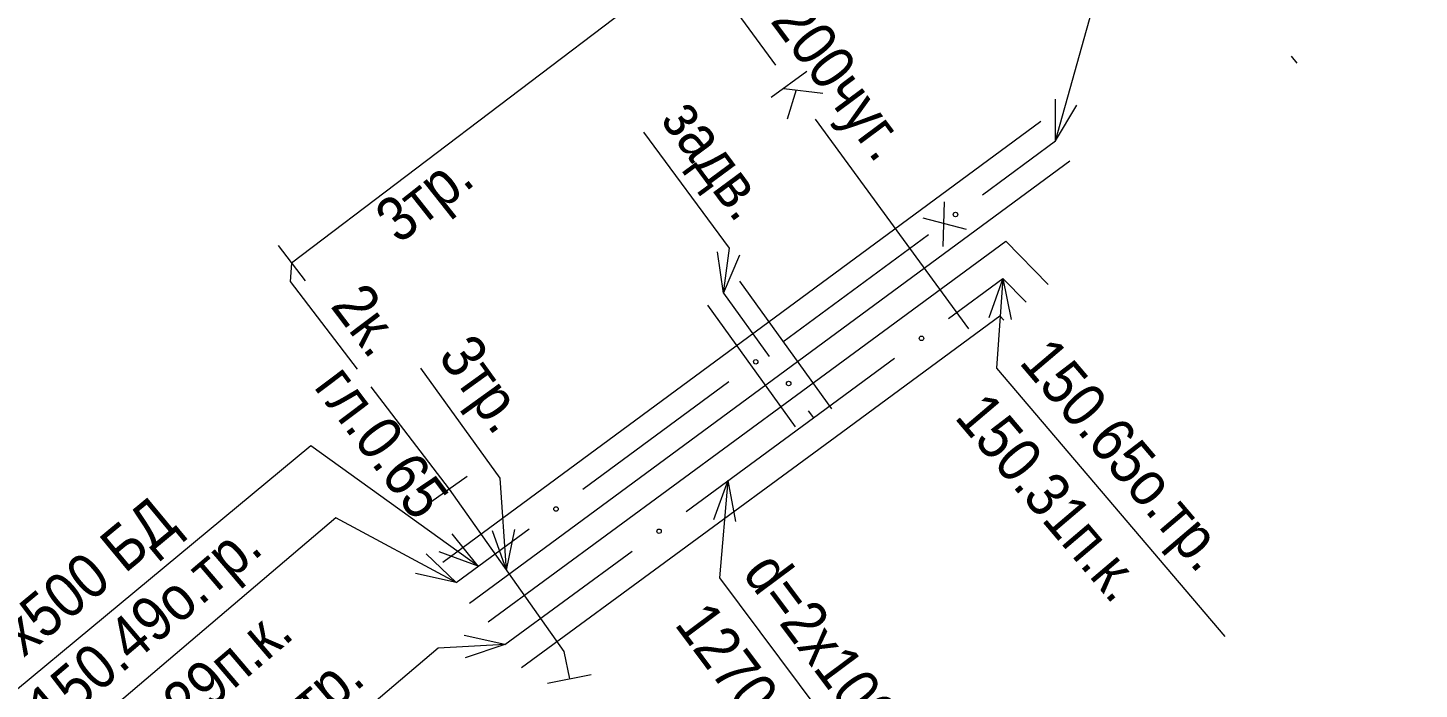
# Model space of a CAD drawing. Header units: metres. Extents: x 369 to 856, y 14070 to 14447.
# Drawn here: x 776.47 to 807.64, y 14354.36 to 14369.19 of the extents above; entities that cross this region are included whole.
import ezdxf
from ezdxf.enums import TextEntityAlignment as Align

# ---------------------------------------------------------------- set-up
doc = ezdxf.new("R2010")
doc.units = ezdxf.units.M
doc.header["$MEASUREMENT"] = 0
for name, color, linetype, lineweight in [('Газопровод', 7, 'Continuous', 25), ('Кабель электрический', 7, 'Continuous', 25), ('Канализация самотёчная', 7, 'Continuous', 25), ('Теплосеть', 7, 'Continuous', 25)]:
    doc.layers.add(name, color=color, linetype=linetype, lineweight=lineweight)
doc.styles.add('Style-RUSSIAN_1251', font='RUSSIAN_1251.shx')
doc.styles.add('Style-RUSSIAN_1251 I 0.00000', font='RUSSIAN_1251.shx')
doc.linetypes.add('BD_3', pattern='A,-2.5,[85,dgnlstyle-500_multi_und.shx,S=0.006214,R=0,X=0,Y=0],-0.5', length=3)

# ---------------------------------------------------------------- blocks, each defined once
blk = doc.blocks.new('msdElementTypeLineString_361')
at = {"layer": 'Кабель электрический', "color": 252, "linetype": 'Continuous', "lineweight": 9}
for p, q in [((11.441, 9.68), (12.045, 8.884)), ((1.198, 1.898), (1.802, 1.102))]:
    blk.add_line(p, q, dxfattribs=at)
blk = doc.blocks.new('msdElementTypeMultiLine_59')
at = {"layer": 'Кабель электрический', "color": 252, "linetype": 'Continuous', "lineweight": 9, "flags": 128}
blk.add_lwpolyline([(11.743, 9.282), (1.5, 1.5)], dxfattribs=at)
at = {"layer": 'Кабель электрический', "color": 252, "linetype": 'Continuous', "lineweight": 9}
blk.add_blockref('msdElementTypeLineString_361', (0, 0), dxfattribs=at)
blk = doc.blocks.new('msdElementTypeLineString_464')
at = {"layer": 'Теплосеть', "color": 252, "linetype": 'Continuous', "lineweight": 9}
for p, q in [((4.11, 3.037), (6.962, 5.134)), ((0.05, 0.051), (2.902, 2.148))]:
    blk.add_line(p, q, dxfattribs=at)
blk.add_circle((3.506, 2.592), 0.05, dxfattribs=at)
blk = doc.blocks.new('msdElementTypeMultiLine_162')
at = {"layer": 'Теплосеть', "color": 252, "linetype": 'Continuous', "lineweight": 9, "flags": 128}
for points in [[(0, 1.023), (6.912, 6.106)], [(0.753, 0), (7.664, 5.083)]]:
    blk.add_lwpolyline(points, dxfattribs=at)
at = {"layer": 'Теплосеть', "color": 252, "linetype": 'Continuous', "lineweight": 9}
blk.add_blockref('msdElementTypeLineString_464', (0.326, 0.461), dxfattribs=at)
blk = doc.blocks.new('msdElementTypeLineString_489')
at = {"layer": 'Кабель электрический', "color": 252, "linetype": 'Continuous', "lineweight": 9}
blk.add_line((1.807, 2.292), (3.559, 0), dxfattribs=at)
at = {"layer": 'Кабель электрический', "color": 252, "linetype": 'Continuous', "lineweight": 9, "flags": 128}
blk.add_lwpolyline([(0.029, 5.064), (0, 4.654), (1.503, 2.689)], dxfattribs=at)
blk = doc.blocks.new('msdElementTypeMultiLine_182')
at = {"layer": 'Кабель электрический', "color": 252, "linetype": 'Continuous', "lineweight": 9}
blk.add_blockref('msdElementTypeLineString_489', (0, 0), dxfattribs=at)
blk = doc.blocks.new('msdElementTypeLineString_553')
at = {"layer": 'Теплосеть', "color": 252, "linetype": 'Continuous', "lineweight": 9}
for p, q in [((11.343, 8.942), (11.307, 7.943)), ((10.861, 8.584), (11.829, 8.33))]:
    blk.add_line(p, q, dxfattribs=at)
blk = doc.blocks.new('msdElementTypeLineString_554')
at = {"layer": 'Теплосеть', "color": 252, "linetype": 'Continuous', "lineweight": 9}
for p, q in [((11.84, 8.748), (13.474, 9.953)), ((7.366, 5.447), (10.633, 7.858)), ((2.891, 2.147), (6.159, 4.557)), ((0.05, 0.051), (1.684, 1.256))]:
    blk.add_line(p, q, dxfattribs=at)
for centre in [(11.237, 8.303), (6.762, 5.002), (2.288, 1.701)]:
    blk.add_circle(centre, 0.05, dxfattribs=at)
blk = doc.blocks.new('msdElementTypeMultiLine_248')
at = {"layer": 'Теплосеть', "color": 252, "linetype": 'Continuous', "lineweight": 9, "flags": 128}
for points in [[(0.107, 0.924), (13.505, 10.807)], [(0.708, 0), (14.158, 9.922)]]:
    blk.add_lwpolyline(points, dxfattribs=at)
at = {"layer": 'Теплосеть', "color": 252, "linetype": 'Continuous', "lineweight": 9}
for name, p in [('msdElementTypeLineString_554', (0.357, 0.411)), ('msdElementTypeLineString_553', (0, 0.054))]:
    blk.add_blockref(name, p, dxfattribs=at)
blk = doc.blocks.new('msdElementTypeLineString_721')
at = {"layer": 'Теплосеть', "color": 252, "linetype": 'Continuous', "lineweight": 9}
for p, q in [((0.051, 2.849), (1.074, 1.429)), ((1.95, 0.211), (2.066, 0.051))]:
    blk.add_line(p, q, dxfattribs=at)
blk.add_circle((1.512, 0.82), 0.05, dxfattribs=at)
blk = doc.blocks.new('msdElementTypeMultiLine_355')
at = {"layer": 'Теплосеть', "color": 252, "linetype": 'Continuous', "lineweight": 9, "flags": 128}
for points in [[(0.719, 3.271), (2.784, 0.405)], [(0, 2.73), (1.966, 0)]]:
    blk.add_lwpolyline(points, dxfattribs=at)
at = {"layer": 'Теплосеть', "color": 252, "linetype": 'Continuous', "lineweight": 9}
blk.add_blockref('msdElementTypeLineString_721', (0.309, 0.152), dxfattribs=at)
blk = doc.blocks.new('msdElementTypeLineString_852')
at = {"layer": 'Кабель электрический', "color": 252, "linetype": 'Continuous', "lineweight": 9}
for p, q in [((1.092, 5.466), (1.908, 6.042)), ((3.704, 1.401), (4.684, 1.599))]:
    blk.add_line(p, q, dxfattribs=at)
blk = doc.blocks.new('msdElementTypeMultiLine_457')
at = {"layer": 'Кабель электрический', "color": 252, "linetype": 'Continuous', "lineweight": 9, "flags": 128}
blk.add_lwpolyline([(1.5, 5.754), (4.07, 2.115), (4.194, 1.5)], dxfattribs=at)
at = {"layer": 'Кабель электрический', "color": 252, "linetype": 'Continuous', "lineweight": 9}
blk.add_blockref('msdElementTypeLineString_852', (0, 0), dxfattribs=at)
blk = doc.blocks.new('msdElementTypeLineString_885')
at = {"layer": 'Газопровод', "color": 252, "linetype": 'Continuous', "lineweight": 9}
blk.add_line((0.627, 0.5), (0.501, 0.655), dxfattribs=at)
blk = doc.blocks.new('msdElementTypeMultiLine_480')
at = {"layer": 'Газопровод', "color": 252, "linetype": 'BD_3', "lineweight": 9, "flags": 128}
blk.add_lwpolyline([(0.627, 0.5), (0.501, 0.655)], dxfattribs=at)
at = {"layer": 'Газопровод', "color": 252, "linetype": 'Continuous', "lineweight": 9}
blk.add_blockref('msdElementTypeLineString_885', (0, 0), dxfattribs=at)
blk = doc.blocks.new('msdElementTypeLineString_887')
at = {"layer": 'Теплосеть', "color": 252, "linetype": 'Continuous', "lineweight": 9}
blk.add_line((0.05, 0.051), (1.868, 1.388), dxfattribs=at)
at = {"layer": 'Теплосеть', "color": 252, "linetype": 'Continuous', "lineweight": 9, "flags": 128}
blk.add_lwpolyline([(3.076, 2.277), (4.295, 3.174), (4.814, 2.642)], dxfattribs=at)
at = {"layer": 'Теплосеть', "color": 252, "linetype": 'Continuous', "lineweight": 9}
blk.add_circle((2.472, 1.833), 0.05, dxfattribs=at)
blk = doc.blocks.new('msdElementTypeMultiLine_482')
at = {"layer": 'Теплосеть', "color": 252, "linetype": 'Continuous', "lineweight": 9, "flags": 128}
for points in [[(0.001, 1.023), (4.691, 4.474), (5.636, 3.505)], [(0.753, 0), (4.553, 2.796), (4.645, 2.702)]]:
    blk.add_lwpolyline(points, dxfattribs=at)
at = {"layer": 'Теплосеть', "color": 252, "linetype": 'Continuous', "lineweight": 9}
blk.add_blockref('msdElementTypeLineString_887', (0.327, 0.461), dxfattribs=at)
blk = doc.blocks.new('msdElementTypeLineString_984')
at = {"layer": 'Канализация самотёчная', "color": 252, "linetype": 'Continuous', "lineweight": 9}
for p, q in [((0.001, 10.602), (3.438, 5.906)), ((4.324, 4.696), (7.761, 0))]:
    blk.add_line(p, q, dxfattribs=at)
blk = doc.blocks.new('msdElementTypeLineString_985')
at = {"layer": 'Канализация самотёчная', "color": 252, "linetype": 'Continuous', "lineweight": 9}
for p, q in [((4.647, 6.272), (3.848, 5.687)), ((4.132, 5.895), (5.002, 5.787)), ((4.408, 5.861), (4.202, 5.203))]:
    blk.add_line(p, q, dxfattribs=at)
blk = doc.blocks.new('msdElementTypeMultiLine_563')
at = {"layer": 'Канализация самотёчная', "color": 252, "linetype": 'Continuous', "lineweight": 9}
for name, p in [('msdElementTypeLineString_984', (0.506, 0.506)), ('msdElementTypeLineString_985', (0, 0))]:
    blk.add_blockref(name, p, dxfattribs=at)
blk = doc.blocks.new('DIMTXT_61')
at = {"layer": 'Теплосеть', "color": 252, "linetype": 'Continuous', "lineweight": 9}
for q in [(-0.315, -0.879), (0.184, -0.916)]:
    blk.add_line((0, 0), q, dxfattribs=at)
at = {"layer": 'Теплосеть', "color": 252, "linetype": 'Continuous', "lineweight": 9, "flags": 128}
blk.add_lwpolyline([(0, 0), (-0.146, -2.007), (4.969, -8.027)], dxfattribs=at)
at = {"layer": 'Теплосеть', "color": 252, "linetype": 'Continuous', "lineweight": 9, "style": 'Style-RUSSIAN_1251', "width": 0.9}
for s, p in [('150.65о.тр.', (1.105, -1.24)), ('150.31п.к.', (-0.343, -2.47))]:
    blk.add_text(s, height=1, rotation=310.351, dxfattribs=at).set_placement(p, align=Align.TOP_LEFT)
blk = doc.blocks.new('DIMTXT_62')
at = {"layer": 'Теплосеть', "color": 252, "linetype": 'Continuous', "lineweight": 9}
for q in [(-0.327, -0.875), (0.171, -0.918)]:
    blk.add_line((0, 0), q, dxfattribs=at)
at = {"layer": 'Теплосеть', "color": 252, "linetype": 'Continuous', "lineweight": 9, "flags": 128}
blk.add_lwpolyline([(0, 0), (-0.189, -2.176), (3.843, -7.583)], dxfattribs=at)
at = {"layer": 'Теплосеть', "color": 252, "linetype": 'Continuous', "lineweight": 9, "style": 'Style-RUSSIAN_1251', "width": 0.9}
for s, p in [('d=2х100', (1.108, -1.49)), ('1270х770', (-0.415, -2.625))]:
    blk.add_text(s, height=1, rotation=306.7062, dxfattribs=at).set_placement(p, align=Align.TOP_LEFT)
blk = doc.blocks.new('DIMTXT_149')
at = {"layer": 'Кабель электрический', "color": 252, "linetype": 'Continuous', "lineweight": 9}
for q in [(-0.312, 0.88), (0.187, 0.915)]:
    blk.add_line((0, 0), q, dxfattribs=at)
at = {"layer": 'Кабель электрический', "color": 252, "linetype": 'Continuous', "lineweight": 9, "flags": 128}
blk.add_lwpolyline([(0, 0), (-0.144, 2.065), (-1.918, 4.527)], dxfattribs=at)
at = {"layer": 'Кабель электрический', "color": 252, "linetype": 'Continuous', "lineweight": 9, "style": 'Style-RUSSIAN_1251', "width": 0.9}
blk.add_text('3тр.', height=1, rotation=305.783, dxfattribs=at).set_placement((-0.741, 5.374), align=Align.TOP_LEFT)
blk = doc.blocks.new('DIMTXT_333')
at = {"layer": 'Теплосеть', "color": 252, "linetype": 'Continuous', "lineweight": 9}
for q in [(-0.584, 0.729), (-0.877, 0.323)]:
    blk.add_line((0, 0), q, dxfattribs=at)
at = {"layer": 'Теплосеть', "color": 252, "linetype": 'Continuous', "lineweight": 9, "flags": 128}
blk.add_lwpolyline([(0, 0), (-3.749, 2.698), (-15.279, -6.865)], dxfattribs=at)
at = {"layer": 'Теплосеть', "color": 252, "linetype": 'Continuous', "lineweight": 9, "style": 'Style-RUSSIAN_1251', "width": 0.9}
blk.add_text('d=3х80 1100х500 БД', height=1, rotation=39.6738, dxfattribs=at).set_placement((-16.204, -5.749), align=Align.TOP_LEFT)
blk = doc.blocks.new('DIMTXT_390')
at = {"layer": 'Теплосеть', "color": 252, "linetype": 'Continuous', "lineweight": 9}
for q in [(-0.13, 0.925), (0.366, 0.859)]:
    blk.add_line((0, 0), q, dxfattribs=at)
at = {"layer": 'Теплосеть', "color": 252, "linetype": 'Continuous', "lineweight": 9, "flags": 128}
blk.add_lwpolyline([(0, 0), (0.134, 1.01), (-1.785, 3.605)], dxfattribs=at)
at = {"layer": 'Теплосеть', "color": 252, "linetype": 'Continuous', "lineweight": 9, "style": 'Style-RUSSIAN_1251', "width": 0.9}
blk.add_text('задв.', height=1, rotation=306.4782, dxfattribs=at).set_placement((-0.619, 4.467), align=Align.TOP_LEFT)
blk = doc.blocks.new('DIMTXT_459')
at = {"layer": 'Теплосеть', "color": 252, "linetype": 'Continuous', "lineweight": 9}
for q in [(-0.912, 0.2), (-0.885, -0.299)]:
    blk.add_line((0, 0), q, dxfattribs=at)
at = {"layer": 'Теплосеть', "color": 252, "linetype": 'Continuous', "lineweight": 9, "flags": 128}
blk.add_lwpolyline([(0, 0), (-1.49, -0.082), (-7.548, -5.229)], dxfattribs=at)
at = {"layer": 'Теплосеть', "color": 252, "linetype": 'Continuous', "lineweight": 9, "style": 'Style-RUSSIAN_1251', "width": 0.9}
for s, p in [('150.75о.тр.', (-8.487, -4.124)), ('150.41п.к.', (-7.257, -5.571))]:
    blk.add_text(s, height=1, rotation=40.3517, dxfattribs=at).set_placement(p, align=Align.TOP_LEFT)
blk = doc.blocks.new('DIMTXT_461')
at = {"layer": 'Теплосеть', "color": 252, "linetype": 'Continuous', "lineweight": 9}
for q in [(-0.673, 0.648), (-0.911, 0.208)]:
    blk.add_line((0, 0), q, dxfattribs=at)
at = {"layer": 'Теплосеть', "color": 252, "linetype": 'Continuous', "lineweight": 9, "flags": 128}
blk.add_lwpolyline([(0, 0), (-2.694, 1.456), (-8.74, -3.694)], dxfattribs=at)
at = {"layer": 'Теплосеть', "color": 252, "linetype": 'Continuous', "lineweight": 9, "style": 'Style-RUSSIAN_1251', "width": 0.9}
for s, p in [('150.49о.тр.', (-9.68, -2.59)), ('150.29п.к.', (-8.448, -4.036))]:
    blk.add_text(s, height=1, rotation=40.4237, dxfattribs=at).set_placement(p, align=Align.TOP_LEFT)
blk = doc.blocks.new('DIMTXT_462')
at = {"layer": 'Теплосеть', "color": 252, "linetype": 'Continuous', "lineweight": 9}
for q in [(0.002, 0.934), (0.483, 0.799)]:
    blk.add_line((0, 0), q, dxfattribs=at)
at = {"layer": 'Теплосеть', "color": 252, "linetype": 'Continuous', "lineweight": 9, "flags": 128}
blk.add_lwpolyline([(0, 0), (2.269, 8.116), (8.149, 12.798)], dxfattribs=at)
at = {"layer": 'Теплосеть', "color": 252, "linetype": 'Continuous', "lineweight": 9, "style": 'Style-RUSSIAN_1251', "width": 0.9}
for s, p in [('149.91о.тр.', (1.542, 9.39)), ('149.71п.к.', (2.725, 7.904))]:
    blk.add_text(s, height=1, rotation=38.5303, dxfattribs=at).set_placement(p, align=Align.TOP_LEFT)

msp = doc.modelspace()

# ---------------------------------------------------------------- block references
at = {"layer": 'Газопровод', "color": 252, "linetype": 'BD_3', "lineweight": 9}
msp.add_blockref('msdElementTypeMultiLine_480', (804.276, 14367.896), dxfattribs=at)
at = {"layer": 'Кабель электрический', "color": 252, "linetype": 'Continuous', "lineweight": 9}
for name, p in [('msdElementTypeMultiLine_59', (780.879, 14362.41)), ('msdElementTypeMultiLine_182', (782.35, 14358.846)), ('DIMTXT_149', (787.194, 14357.027)), ('msdElementTypeMultiLine_457', (784.409, 14353.092))]:
    msp.add_blockref(name, p, dxfattribs=at)
at = {"layer": 'Канализация самотёчная', "color": 252, "linetype": 'Continuous', "lineweight": 9}
msp.add_blockref('msdElementTypeMultiLine_563', (789.278, 14361.935), dxfattribs=at)
at = {"layer": 'Теплосеть', "color": 252, "linetype": 'Continuous', "lineweight": 9}
for name, p in [('DIMTXT_462', (799.49, 14366.651)), ('DIMTXT_390', (792.054, 14363.241)), ('msdElementTypeMultiLine_248', (785.659, 14356.287)), ('msdElementTypeMultiLine_482', (793.692, 14359.931)), ('msdElementTypeMultiLine_355', (791.694, 14360.24)), ('DIMTXT_61', (798.314, 14363.566)), ('msdElementTypeMultiLine_162', (786.781, 14354.848)), ('DIMTXT_333', (786.562, 14357.114)), ('DIMTXT_62', (792.156, 14359.035)), ('DIMTXT_461', (786.066, 14356.749)), ('DIMTXT_459', (787.157, 14355.36))]:
    msp.add_blockref(name, p, dxfattribs=at)

# ---------------------------------------------------------------- texts
at = {"layer": 'Кабель электрический', "color": 252, "linetype": 'Continuous', "lineweight": 9, "style": 'Style-RUSSIAN_1251', "width": 0.899998}
msp.add_text('3тр.', height=1, rotation=38.3378, dxfattribs=at).set_placement((784.785, 14364.321))
at = {"layer": 'Кабель электрический', "color": 252, "linetype": 'Continuous', "lineweight": 9, "style": 'Style-RUSSIAN_1251 I 0.00000', "width": 0.9}
for s, p in [('2к.', (784.032, 14363.55)), ('гл.0.65', (783.658, 14361.739))]:
    msp.add_text(s, height=1, rotation=307.012, dxfattribs=at).set_placement(p, align=Align.TOP_LEFT)
at = {"layer": 'Канализация самотёчная', "color": 252, "linetype": 'Continuous', "lineweight": 9, "style": 'Style-RUSSIAN_1251 I 0.00000', "width": 0.9}
msp.add_text('d=200чуг.', height=1, rotation=306.6612, dxfattribs=at).set_placement((793.07, 14371.035), align=Align.TOP_LEFT)

doc.saveas('drawing.dxf')
